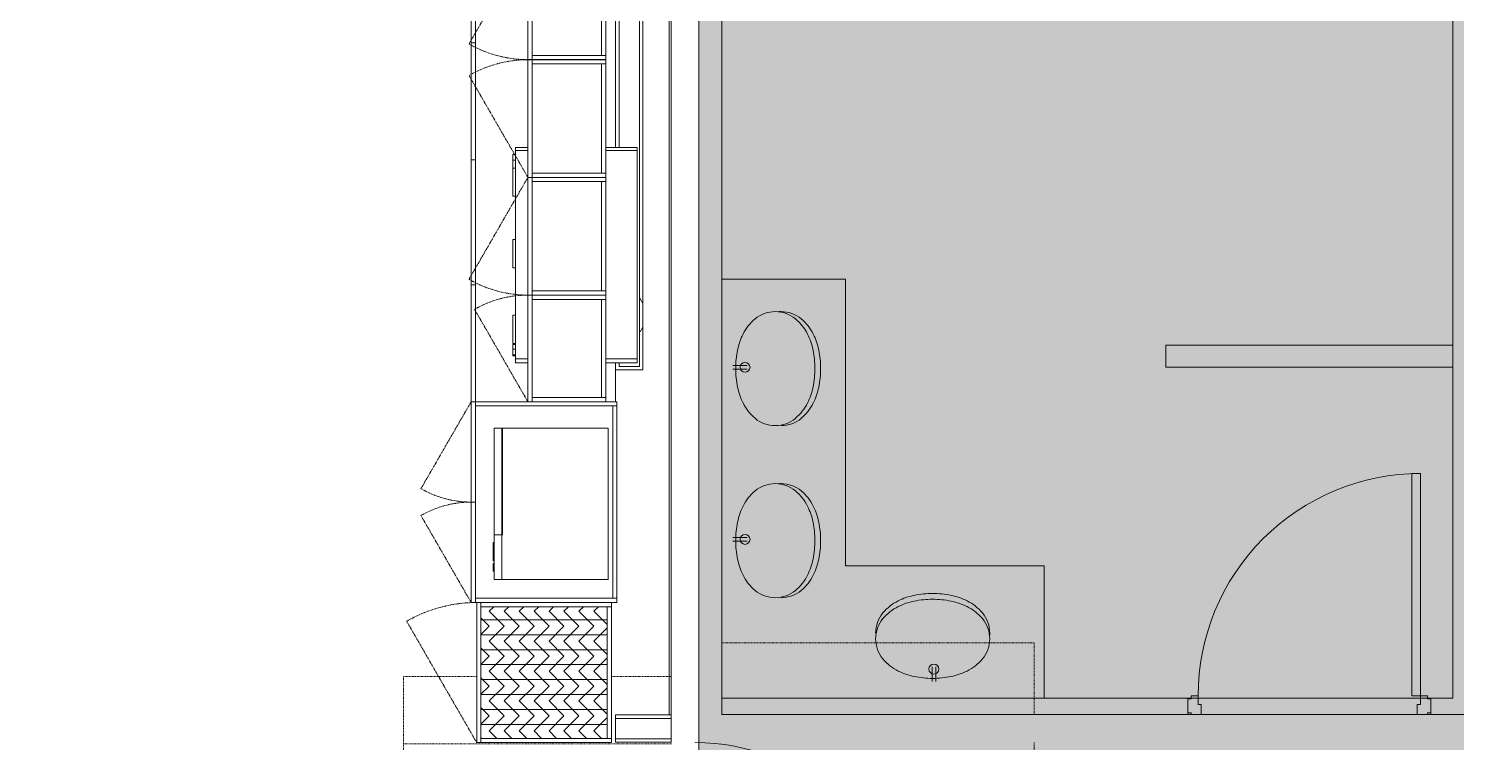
# Model space of a CAD drawing. Header units: inches. Extents: x 46946 to 48441, y 40324 to 42003.
# Drawn here: x 47528.8 to 47783.5, y 41665.2 to 41792.5 of the extents above; entities that cross this region are included whole.
import ezdxf

# ---------------------------------------------------------------- set-up
doc = ezdxf.new("R2010")
doc.units = ezdxf.units.IN
doc.header["$MEASUREMENT"] = 0
for name, pattern in [('Dash', [0.125, 0.0625, -0.0625]), ('Dash 1_32_', [0.0625, 0.03125, -0.03125]), ('Hidden', [0.28125, 0.1875, -0.09375])]:
    doc.linetypes.add(name, pattern=pattern)
for name, color, linetype, lineweight in [('8_ TYPICAL FLOOR PLAN__6th _ 10th__dwg _3_', 8, 'Continuous', 9), ('A-DETL', 90, 'Continuous', 9), ('A-DETL-GENF', 92, 'Continuous', 9), ('A-DOOR', 31, 'Continuous', 13), ('A-GENM', 13, 'Dash 1_32_', 9), ('A-WALL', 113, 'Continuous', 9), ('A-WALL-PATT', 111, 'Continuous', 13), ('DOOR', 7, 'Continuous', 9), ('I-WALL', 2, 'Continuous', 9), ('Q-CASE', 31, 'Continuous', 9), ('Q-CASE-HDLN', 31, 'Dash', 9), ('Q-SPCQ', 91, 'Continuous', 9), ('SAN-FIX', 7, 'Continuous', 9), ('THIN', 7, 'Continuous', 9), ('WALL', 7, 'Continuous', 9)]:
    doc.layers.add(name, color=color, linetype=linetype, lineweight=lineweight)
pattern_1 = [(0, (0, 0), (30.72, 7.68), [1.267, -21.773, 1.267, -21.773, -122.88]), (0, (0, 0), (30.72, 7.68), [-46.08, 1.267, -44.813, 1.267, -21.773, -53.76]), (0, (0, 0), (30.72, 7.68), [-115.2, 1.267, -14.093, 1.267, -37.133]), (120, (11.52, 3.84), (-22.0110751, 22.7643004), [1.267, -21.773, 1.267, -21.773, -122.88]), (120, (11.52, 3.84), (-22.0110751, 22.7643004), [-46.08, 1.267, -44.813, 1.267, -21.773, -53.76]), (120, (11.52, 3.84), (-22.0110751, 22.7643004), [-115.2, 1.267, -14.093, 1.267, -37.133]), (240, (15.36, 19.2), (-8.7089249, -30.4443004), [1.267, -21.773, 1.267, -21.773, -122.88]), (240, (15.36, 19.2), (-8.7089249, -30.4443004), [-46.08, 1.267, -44.813, 1.267, -21.773, -53.76]), (240, (15.36, 19.2), (-8.7089249, -30.4443004), [-115.2, 1.267, -14.093, 1.267, -37.133])]

# ---------------------------------------------------------------- blocks, each defined once
blk = doc.blocks.new('8_ TYPICAL FLOOR PLAN__6th _ 10th__dwg_WBB-696976-Level 06 - Furniture')
at = {"layer": 'SAN-FIX'}
for p, q in [((15620.46, -31033.83), (15617.86, -31033.83)), ((15620.46, -31034.48), (15617.86, -31034.48))]:
    blk.add_line(p, q, dxfattribs=at)
for centre, major_axis, start_param, end_param in [((15627.26, -31031.99), (8.43, 0), 2.265899, 2.680598), ((15625.46, -31029.83), (-5.62, 0), 4.712456, 5.407558), ((15625.46, -31029.83), (5.62, 0), 0.875694, 1.570796), ((15626.48, -31029.83), (-5.62, 0), 4.712523, 4.803298), ((15626.48, -31029.83), (5.62, 0), 0.875694, 1.570796), ((15623.66, -31031.99), (8.43, 0), 0.460995, 0.875694), ((15624.68, -31031.99), (8.43, 0), 0.460995, 0.875694), ((15630.17, -31033.43), (11.68, 0), 2.680598, 2.938689), ((15620.75, -31033.43), (11.68, 0), 0.202904, 0.460995), ((15621.77, -31033.43), (11.68, 0), 0.202904, 0.460995), ((15634.79, -31034.38), (16.39, 0), 2.938689, 3.141593), ((15616.13, -31034.38), (16.39, 0), 0, 0.202904), ((15617.15, -31034.38), (16.39, 0), 0, 0.202904), ((15634.79, -31034.38), (16.39, 0), 3.14157, 3.344474), ((15616.13, -31034.38), (16.39, 0), 6.080281, 6.283185), ((15617.15, -31034.38), (16.39, 0), 6.080281, 6.283185), ((15630.17, -31035.33), (11.68, 0), 3.344497, 3.602588), ((15620.75, -31035.33), (11.68, 0), 5.82219, 6.080281), ((15621.77, -31035.33), (11.68, 0), 5.82219, 6.080281), ((15627.26, -31036.78), (8.43, 0), 3.602588, 4.017287), ((15623.66, -31036.78), (8.43, 0), 5.407491, 5.82219), ((15624.68, -31036.78), (8.43, 0), 5.407491, 5.82219), ((15625.46, -31038.94), (5.62, 0), 4.017287, 4.712389), ((15625.46, -31038.94), (5.62, 0), 4.712389, 5.407491), ((15626.48, -31038.94), (5.62, 0), 4.712322, 5.407424)]:
    blk.add_ellipse(centre, major_axis=major_axis, ratio=1, start_param=start_param, end_param=end_param, dxfattribs=at)
blk.add_ellipse((15620.06, -31034.16), major_axis=(-0.894, 0), ratio=1, dxfattribs=at)
blk = doc.blocks.new('8_ TYPICAL FLOOR PLAN__6th _ 10th__dwg_WBB-696977-Level 06 - Furniture')
at = {"layer": 'SAN-FIX'}
for p, q in [((15620.46, -31003.14), (15617.86, -31003.14)), ((15620.46, -31003.79), (15617.86, -31003.79))]:
    blk.add_line(p, q, dxfattribs=at)
for centre, major_axis, start_param, end_param in [((15627.26, -31001.3), (8.43, 0), 2.265899, 2.680598), ((15625.46, -30999.14), (5.62, 0), 1.570729, 2.265832), ((15625.46, -30999.14), (5.62, 0), 0.875694, 1.570796), ((15626.48, -30999.14), (-5.62, 0), 4.712456, 4.803231), ((15626.48, -30999.14), (5.62, 0), 0.875694, 1.570796), ((15623.66, -31001.3), (8.43, 0), 0.460995, 0.875694), ((15624.68, -31001.3), (8.43, 0), 0.460995, 0.875694), ((15630.17, -31002.74), (11.68, 0), 2.680598, 2.938689), ((15620.75, -31002.74), (11.68, 0), 0.202904, 0.460995), ((15621.77, -31002.74), (11.68, 0), 0.202904, 0.460995), ((15634.79, -31003.69), (16.39, 0), 2.938689, 3.141593), ((15616.13, -31003.69), (16.39, 0), 0, 0.202904), ((15617.15, -31003.69), (16.39, 0), 0, 0.202904), ((15634.79, -31003.69), (-16.39, 0), 0.000023, 0.202927), ((15616.13, -31003.69), (16.39, 0), 6.080281, 6.283185), ((15617.15, -31003.69), (16.39, 0), 6.080281, 6.283185), ((15630.17, -31004.64), (11.68, 0), 3.344497, 3.602588), ((15620.75, -31004.64), (11.68, 0), 5.82219, 6.080281), ((15621.77, -31004.64), (11.68, 0), 5.82219, 6.080281), ((15627.26, -31006.08), (8.43, 0), 3.602588, 4.017287), ((15623.66, -31006.08), (8.43, 0), 5.407491, 5.82219), ((15624.68, -31006.08), (8.43, 0), 5.407491, 5.82219), ((15625.46, -31008.25), (5.62, 0), 4.017287, 4.712389), ((15625.46, -31008.25), (5.62, 0), 4.712188, 5.40729), ((15626.48, -31008.25), (5.62, 0), 4.712255, 5.407357)]:
    blk.add_ellipse(centre, major_axis=major_axis, ratio=1, start_param=start_param, end_param=end_param, dxfattribs=at)
blk.add_ellipse((15620.06, -31003.46), major_axis=(-0.894, 0.001), ratio=1, dxfattribs=at)
blk = doc.blocks.new('8_ TYPICAL FLOOR PLAN__6th _ 10th__dwg_D-900-696978-Level 06 - Furniture')
at = {"layer": 'DOOR', "flags": 128}
for points in [[(15740.5, -31022.41), (15738.96, -31022.41), (15738.96, -31062.06), (15740.5, -31062.06), (15740.5, -31022.41)], [(15699.6, -31065.42), (15699.6, -31065.09), (15699.02, -31065.09), (15699.02, -31062.63), (15699.6, -31062.63), (15699.6, -31062.06), (15700.85, -31062.06), (15700.85, -31063.6), (15701.43, -31063.6), (15701.43, -31065.42)], [(15741.75, -31065.42), (15741.75, -31065.09), (15742.33, -31065.09), (15742.33, -31062.63), (15741.75, -31062.63), (15741.75, -31062.06), (15740.5, -31062.06), (15740.5, -31063.6), (15739.93, -31063.6), (15739.93, -31065.42)]]:
    blk.add_lwpolyline(points, dxfattribs=at)
at = {"layer": 'DOOR'}
blk.add_ellipse((15740.5, -31062.06), major_axis=(39.65, 0), ratio=1, start_param=1.570796, end_param=3.141593, dxfattribs=at)
blk = doc.blocks.new('8_ TYPICAL FLOOR PLAN__6th _ 10th__dwg_WBB-696996-Level 06 - Furniture')
at = {"layer": 'SAN-FIX'}
for p, q in [((15653.42, -31056.9), (15653.42, -31059.5)), ((15654.07, -31056.9), (15654.07, -31059.5))]:
    blk.add_line(p, q, dxfattribs=at)
for centre, major_axis, start_param, end_param in [((15652.57, -31055.59), (0, 11.68), 0.202904, 0.460995), ((15653.52, -31060.21), (0, 16.39), 0, 0.202904), ((15653.52, -31060.21), (0, 16.39), 6.080281, 6.283185), ((15654.47, -31055.59), (0, 11.68), 5.82219, 6.080281), ((15651.13, -31052.68), (0, 8.43), 0.460995, 0.875694), ((15651.13, -31053.7), (0, 8.43), 0.460995, 0.875694), ((15652.57, -31056.61), (0, 11.68), 0.202904, 0.460995), ((15653.52, -31061.23), (0, 16.39), 0, 0.202904), ((15653.52, -31061.23), (0, 16.39), 6.080281, 6.283185), ((15654.47, -31056.61), (0, 11.68), 5.82219, 6.080281), ((15655.92, -31052.68), (0, 8.43), 5.407491, 5.82219), ((15655.92, -31053.7), (0, 8.43), 5.407491, 5.82219), ((15648.97, -31050.88), (0, 5.62), 0.875627, 1.570729), ((15648.97, -31051.9), (0, 5.62), 0.875627, 1.570729), ((15658.08, -31050.88), (0, 5.62), 4.712389, 5.407491), ((15658.08, -31051.9), (0, 5.62), 4.712389, 5.407491), ((15658.08, -31050.88), (0, 5.62), 4.621681, 4.712456), ((15648.97, -31051.9), (0, 5.62), 1.570796, 2.265899), ((15658.08, -31051.9), (0, 5.62), 4.01722, 4.712322), ((15651.13, -31050.1), (0, 8.43), 2.265899, 2.680598), ((15655.92, -31050.1), (0, 8.43), 3.602588, 4.017287), ((15652.57, -31047.19), (0, 11.68), 2.680598, 2.938689), ((15653.52, -31042.57), (0, 16.39), 2.938666, 3.14157), ((15653.52, -31042.57), (0, 16.39), 3.141593, 3.344497), ((15654.47, -31047.19), (0, 11.68), 3.344497, 3.602588)]:
    blk.add_ellipse(centre, major_axis=major_axis, ratio=1, start_param=start_param, end_param=end_param, dxfattribs=at)
blk.add_ellipse((15653.75, -31057.3), major_axis=(0, 0.894), ratio=1, dxfattribs=at)
blk = doc.blocks.new('8_ TYPICAL FLOOR PLAN__6th _ 10th__dwg _3_-696755-Level 06 - Furniture')
at = {"layer": 'THIN'}
for p, q in [((15615.91, -30987.72), (15638, -30987.72)), ((15699.02, -31062.47), (15742.33, -31062.47))]:
    blk.add_line(p, q, dxfattribs=at)
at = {"layer": 'THIN', "flags": 128}
blk.add_lwpolyline([(15673.43, -31062.47), (15673.43, -31038.85), (15638, -31038.85), (15638, -30987.72)], dxfattribs=at)
at = {"layer": 'WALL'}
for p, q in [((15606.51, -30855.83), (15606.51, -31065.48)), ((15695.09, -30999.53), (15746.27, -30999.53)), ((15695.09, -31003.46), (15695.09, -30999.53)), ((15695.09, -31003.46), (15746.27, -31003.46)), ((15615.91, -31062.47), (15699.02, -31062.47)), ((15699.02, -31065.42), (15699.02, -31062.47)), ((15746.27, -31062.47), (15741.49, -31062.47)), ((15742.33, -31065.42), (15742.33, -31062.47))]:
    blk.add_line(p, q, dxfattribs=at)
at = {"layer": 'WALL', "flags": 128}
blk.add_lwpolyline([(15763, -30863.7), (15737.41, -30863.7), (15737.41, -30871.58), (15746.27, -30871.58), (15746.27, -31062.47)], dxfattribs=at)
for name in ['8_ TYPICAL FLOOR PLAN__6th _ 10th__dwg_WBB-696977-Level 06 - Furniture', '8_ TYPICAL FLOOR PLAN__6th _ 10th__dwg_D-900-696978-Level 06 - Furniture', '8_ TYPICAL FLOOR PLAN__6th _ 10th__dwg_WBB-696976-Level 06 - Furniture', '8_ TYPICAL FLOOR PLAN__6th _ 10th__dwg_WBB-696996-Level 06 - Furniture']:
    blk.add_blockref(name, (0, 0))
blk = doc.blocks.new('Door - Single - Glass - Full Rail - Panic Handle-V100-Level 06 - Furniture')
at = {"layer": 'A-DOOR', "lineweight": 20}
for p, q in [((17, 38), (17, 2)), ((18, 38), (17, 38)), ((18, 2.44), (18, 38)), ((17, 2), (18, 2))]:
    blk.add_line(p, q, dxfattribs=at)
at = {"layer": 'A-DOOR', "lineweight": 9}
blk.add_arc((18, 2), 36, 90, 180.5, dxfattribs=at)
at = {"layer": 'A-GENM'}
for p, q in [((-35.81, 62.25), (-23, 62.25)), ((-35.81, 6.5), (-35.81, 62.25)), ((-18, 62.25), (18, 62.25)), ((18, 2.44), (18, 62.25)), ((17.97, 2.44), (18, 2.44)), ((-29.81, -2.5), (-29.81, -13.19)), ((-17.81, -2.44), (-17.81, -50.25)), ((17.97, -2.44), (18, -2.44)), ((18, -2.44), (18, -50.25)), ((-29.81, -37.19), (-29.81, -50.25)), ((-17.81, -50.25), (-29.81, -50.25)), ((-17.81, -50.25), (18, -50.25))]:
    blk.add_line(p, q, dxfattribs=at)
blk = doc.blocks.new('CW Cupbd Combined - Oven Tower 96_h x 24_d _2 Microwaves_-1032954-Level 06 - Furniture')
at = {"layer": 'Q-CASE', "linetype": 'Hidden'}
for p, q in [((2, 28.36), (17.5, 37.31)), ((37.8, 28.36), (22.3, 37.31))]:
    blk.add_line(p, q, dxfattribs=at)
at = {"layer": 'Q-CASE'}
for p, q in [((2, 28.36), (19.9, 28.36)), ((2, 28.36), (2, 27.61)), ((19.9, 27.61), (19.9, 28.36)), ((19.9, 28.36), (37.8, 28.36)), ((19.9, 28.36), (19.9, 27.61)), ((37.8, 27.61), (37.8, 28.36)), ((19.9, 27.61), (2, 27.61)), ((37.8, 27.61), (19.9, 27.61))]:
    blk.add_line(p, q, dxfattribs=at)
at = {"layer": 'Q-CASE', "lineweight": 20}
for p, q in [((2, 27.36), (2, 27.61)), ((2, 2.36), (2, 26.61)), ((2.75, 27.61), (2.75, 2.36)), ((37.05, 2.36), (37.05, 27.61)), ((37.8, 27.61), (37.8, 18.24)), ((2.75, 3.11), (37.05, 3.11)), ((2.75, 2.36), (2.75, 3.11)), ((37.05, 3.11), (37.05, 2.36)), ((37.8, 4.36), (37.8, 2.36)), ((2.75, 2.36), (2, 2.36)), ((37.05, 2.36), (2.75, 2.36)), ((37.8, 2.36), (37.05, 2.36))]:
    blk.add_line(p, q, dxfattribs=at)
at = {"layer": 'Q-CASE', "linetype": 'Hidden'}
for centre, start, end in [((2, 28.36), 359.5, 30), ((37.8, 28.36), 150, 180.5)]:
    blk.add_arc(centre, 17.9, start, end, dxfattribs=at)
blk = doc.blocks.new('CW Cupbd - 80_h x 24_d - 1 Door - 4 shelves-1385074-Level 06 - Furniture')
at = {"layer": 'Q-CASE'}
h = blk.add_hatch(dxfattribs=at)
h.set_pattern_fill('FP_11', color=256, style=0, pattern_type=2)
h.set_pattern_definition([(90, (41692.116, -47635.119), (-2.666, 2e-16), []), (45, (41692.116, -47635.119), (0, 2.665792565), [3.77, -3.77]), (135, (41692.116, -47635.119), (2e-16, 2.665792565), [3.77, -3.77])])
h.paths.add_polyline_path([(26.25, -25.61), (26.25, -3.11), (2.75, -3.11), (2.75, -25.61), (22.06, -25.61)])
at = {"layer": 'Q-CASE', "lineweight": 20}
for p, q in [((2.75, -2.36), (2, -2.36)), ((2.75, -25.61), (2.75, -2.36)), ((26.25, -2.36), (2.75, -2.36)), ((2.75, -2.36), (2.75, -3.11)), ((27, -2.36), (26.25, -2.36)), ((26.25, -2.36), (26.25, -25.61)), ((26.25, -3.11), (26.25, -2.36)), ((27, -25.61), (27, -2.36)), ((2.75, -3.11), (26.25, -3.11)), ((27, -25.61), (2, -25.61)), ((2, -25.61), (2, -26.36)), ((2, -26.36), (27, -26.36)), ((27, -26.36), (27, -25.61))]:
    blk.add_line(p, q, dxfattribs=at)
at = {"layer": 'Q-CASE', "linetype": 'Hidden'}
blk.add_line((27, -26.36), (5.34, -38.86), dxfattribs=at)
blk.add_arc((27, -26.36), 25, 179.5, 210, dxfattribs=at)
blk = doc.blocks.new('CW Cupbd - UB 34_5_h x 24_d - 1 Door - 1 Shelf-1032821-Level 06 - Furniture')
at = {"layer": 'Q-CASE'}
for p in [(2, 29.31), (22.22, 29.06)]:
    blk.add_line(p, (22.22, 29.31), dxfattribs=at)
blk = doc.blocks.new('CW Cupbd - UB 34_5_h x 24_d - 1 Door - 1 Shelf-1032833-Level 06 - Furniture')
at = {"layer": 'Q-CASE'}
for p in [(2, -28.56), (22.85, -29.31)]:
    blk.add_line(p, (2, -29.31), dxfattribs=at)
blk = doc.blocks.new('CW Drawers - UB 34_5_h x 24_d - 3 Equal Drawers-1032889-Level 06 - Furniture')
at = {"layer": 'Q-CASE'}
for p, q in [((2.78, -28.56), (2.78, -29.31)), ((25.09, -29.31), (2.78, -29.31)), ((25.09, -29.31), (25.09, -28.56))]:
    blk.add_line(p, q, dxfattribs=at)
blk = doc.blocks.new('CW Drawers - UB 34_5_h x 24_d - 3 Equal Drawers-1032894-Level 06 - Furniture')
at = {"layer": 'Q-CASE'}
for p in [(2.78, -28.56), (23.64, -29.31)]:
    blk.add_line(p, (2.78, -29.31), dxfattribs=at)
blk = doc.blocks.new('CW Cupbd Ohead - 37_h x 13 7_8_d - 1 Door-V125-Level 06 - Furniture')
at = {"layer": 'Q-CASE', "linetype": 'Hidden'}
blk.add_line((23, 19.19), (4.81, 29.69), dxfattribs=at)
at = {"layer": 'Q-CASE'}
for p, q in [((2, 19.19), (23, 19.19)), ((2, 19.19), (2, 18.4)), ((23, 18.4), (2, 18.4)), ((2, 18.4), (2.75, 18.4)), ((2, 5.31), (2, 18.4)), ((2.75, 18.4), (2.75, 5.31)), ((22.25, 18.4), (23, 18.4)), ((22.25, 5.31), (22.25, 18.4)), ((23, 18.4), (23, 19.19)), ((23, 5.31), (23, 18.4)), ((2.75, 5.31), (2, 5.31)), ((22.25, 6.06), (2.75, 6.06)), ((2.75, 5.31), (22.25, 5.31)), ((23, 5.31), (22.25, 5.31))]:
    blk.add_line(p, q, dxfattribs=at)
at = {"layer": 'Q-CASE', "linetype": 'Hidden'}
blk.add_arc((23, 19.19), 21, 150, 180.5, dxfattribs=at)
at = {"layer": 'Q-CASE-HDLN'}
for p, q in [((23, 19.19), (2, 19.19)), ((2, 19.19), (2, 5.31)), ((23, 5.31), (23, 19.19)), ((2, 5.31), (23, 5.31))]:
    blk.add_line(p, q, dxfattribs=at)
blk = doc.blocks.new('CW Cupbd Ohead - 37_h x 13 7_8_d - 1 Door-1032667-Level 06 - Furniture')
at = {"layer": 'Q-CASE'}
for p, q in [((2, -5.31), (2.75, -5.31)), ((2, -18.4), (2, -5.31)), ((2.75, -5.31), (2.75, -18.4)), ((22.25, -5.31), (2.75, -5.31)), ((2.75, -6.06), (22.25, -6.06)), ((22.25, -5.31), (23, -5.31)), ((22.25, -18.4), (22.25, -5.31)), ((23, -18.4), (23, -5.31)), ((2, -18.4), (23, -18.4)), ((2, -18.4), (2, -19.19)), ((2.75, -18.4), (2, -18.4)), ((23, -19.19), (2, -19.19)), ((23, -18.4), (22.25, -18.4)), ((23, -19.19), (23, -18.4))]:
    blk.add_line(p, q, dxfattribs=at)
at = {"layer": 'Q-CASE', "linetype": 'Hidden'}
blk.add_line((23, -19.19), (4.81, -29.69), dxfattribs=at)
blk.add_arc((23, -19.19), 21, 179.5, 210, dxfattribs=at)
at = {"layer": 'Q-CASE-HDLN'}
for p, q in [((2, -19.19), (2, -5.31)), ((2, -5.31), (23, -5.31)), ((23, -5.31), (23, -19.19)), ((23, -19.19), (2, -19.19))]:
    blk.add_line(p, q, dxfattribs=at)
blk = doc.blocks.new('CW Cupbd Ohead - 37_h x 13 7_8_d - 1 Door-1032677-Level 06 - Furniture')
at = {"layer": 'Q-CASE'}
for p, q in [((2, -5.31), (2.75, -5.31)), ((2, -18.4), (2, -5.31)), ((2.75, -5.31), (2.75, -18.4)), ((20.27, -5.31), (2.75, -5.31)), ((2.75, -6.06), (20.27, -6.06)), ((20.27, -5.31), (21.02, -5.31)), ((20.27, -18.4), (20.27, -5.31)), ((21.02, -18.4), (21.02, -5.31)), ((2, -18.4), (21.02, -18.4)), ((2, -18.4), (2, -19.19)), ((2.75, -18.4), (2, -18.4)), ((21.02, -19.19), (2, -19.19)), ((21.02, -18.4), (20.27, -18.4)), ((21.02, -19.19), (21.02, -18.4))]:
    blk.add_line(p, q, dxfattribs=at)
at = {"layer": 'Q-CASE', "linetype": 'Hidden'}
blk.add_line((21.02, -19.19), (4.54, -28.7), dxfattribs=at)
blk.add_arc((21.02, -19.19), 19.03, 179.5, 210, dxfattribs=at)
at = {"layer": 'Q-CASE-HDLN'}
for p, q in [((2, -19.19), (2, -5.31)), ((2, -5.31), (21.02, -5.31)), ((21.02, -5.31), (21.02, -19.19)), ((21.02, -19.19), (2, -19.19))]:
    blk.add_line(p, q, dxfattribs=at)
blk = doc.blocks.new('A-Microwave - 1000 Watt-2_5CuFt-1043280-Level 06 - Furniture')
at = {"layer": 'Q-SPCQ'}
for p, q in [((17.11, -8.38), (-9.89, -8.38)), ((-9.89, -8.38), (-9.89, -27.38)), ((17.11, -27.38), (17.11, -8.38)), ((-9.89, -27.25), (9.11, -27.25)), ((-9.89, -28.75), (-9.89, -27.25)), ((-9.89, -27.38), (17.11, -27.38)), ((9.11, -27.25), (9.11, -28.75)), ((17.11, -28.75), (17.11, -27.38)), ((9.11, -28.75), (-9.89, -28.75)), ((17.11, -28.75), (9.11, -28.75)), ((10.48, -28.75), (10.48, -28.88)), ((11.86, -28.88), (10.48, -28.88)), ((11.86, -28.75), (11.86, -28.88)), ((11.92, -28.88), (11.86, -28.88)), ((11.92, -28.88), (11.92, -28.75)), ((12.42, -28.88), (11.92, -28.88)), ((12.42, -28.75), (12.42, -28.88)), ((13.79, -28.88), (12.42, -28.88)), ((13.79, -28.88), (13.79, -28.75)), ((14.23, -28.75), (14.23, -28.88)), ((15.61, -28.88), (14.23, -28.88)), ((15.61, -28.88), (15.61, -28.75))]:
    blk.add_line(p, q, dxfattribs=at)
blk = doc.blocks.new('A-ESPRESSO MACHINE_TRIPLE - ESPRESSO MACHINE-1044481-Level 06 - Furniture')
at = {"layer": 'Q-SPCQ'}
for p, q in [((-0.69, -2.18), (-0.69, 0)), ((0, 0), (-0.69, 0)), ((0, 0), (0, -2.18)), ((0, -2.18), (0, 0)), ((0, 0), (37.2, 0)), ((0.54, 0.5), (0.54, 0)), ((0.68, 0.5), (0.54, 0.5)), ((0.71, 0.5), (0.71, 0)), ((1.71, 0.5), (0.71, 0.5)), ((1.71, 0), (1.71, 0.5)), ((2.54, 0.5), (1.71, 0.5)), ((2.54, 0), (2.54, 0.5)), ((7.77, 0.5), (2.77, 0.5)), ((2.77, 0.5), (2.77, 0)), ((7.77, 0.5), (7.77, 0)), ((21.27, 0.5), (16.27, 0.5)), ((16.27, 0.5), (16.27, 0)), ((21.27, 0.5), (21.27, 0)), ((34.02, 0.5), (29.02, 0.5)), ((29.02, 0.5), (29.02, 0)), ((35.46, 0.5), (34.02, 0.5)), ((34.02, 0.5), (34.02, 0)), ((35.46, 0.5), (35.46, 0)), ((36.46, 0.5), (35.46, 0.5)), ((36.46, 0), (36.46, 0.5)), ((37.2, -2.18), (37.2, 0)), ((37.2, 0), (37.73, 0)), ((37.2, 0), (37.2, -2.18)), ((37.73, 0), (37.73, -2.18)), ((-0.69, -21.65), (-0.69, -16.06)), ((0, -16.06), (0, -21.65)), ((0, -21.65), (0, -16.06)), ((37.2, -21.65), (37.2, -16.06)), ((37.2, -16.06), (37.2, -21.65)), ((37.73, -16.06), (37.73, -21.65)), ((-0.69, -21.65), (0, -21.65)), ((0, -21.65), (37.2, -21.65)), ((37.73, -21.65), (37.2, -21.65))]:
    blk.add_line(p, q, dxfattribs=at)

msp = doc.modelspace()

# ---------------------------------------------------------------- hatches: boundary and pattern name
at = {"layer": 'A-DETL-GENF'}
h = msp.add_hatch(color=9, dxfattribs=at)
h.paths.add_polyline_path([(46946.44, 40774.45), (47334.6, 40774.45), (47334.6, 41735.04), (47334.53, 41735.12), (47333.76, 41736.13), (47334.6, 41736.67), (47334.58, 41738.56), (47333.87, 41738.39), (47333.26, 41738.15), (47332.79, 41737.92), (47332.36, 41739.11), (47332.07, 41740.35), (47332.36, 41740.31), (47332.49, 41740.33), (47332.65, 41740.39), (47332.87, 41740.51), (47333.28, 41740.91), (47333.63, 41741.46), (47333.87, 41742.08), (47333.97, 41742.69), (47333.91, 41743.21), (47333.73, 41743.53), (47333.7, 41743.56), (47333.55, 41743.67), (47333.82, 41743.72), (47333.97, 41743.8), (47334.08, 41743.89), (47334.25, 41744.08), (47334.51, 41744.59), (47334.6, 41744.9), (47334.58, 41746.5), (47334.35, 41746.97), (47334.21, 41747.13), (47333.94, 41747.26), (47333.86, 41747.28), (47333.72, 41747.55), (47333.71, 41747.69), (47333.78, 41748.14), (47333.97, 41748.7), (47334.16, 41749.03), (47334.35, 41749.21), (47334.58, 41749.33), (47334.6, 41749.35), (47334.57, 41766.04), (47334.57, 41766.07), (47334.6, 41766.08), (47334.57, 41768.28), (47334.06, 41768.08), (47333.59, 41767.84), (47333.15, 41769.04), (47332.87, 41770.28), (47333.15, 41770.24), (47333.24, 41770.24), (47333.45, 41770.31), (47333.74, 41770.51), (47334.08, 41770.84), (47334.43, 41771.38), (47334.6, 41771.79), (47334.57, 41773.4), (47334.43, 41773.53), (47334.34, 41773.59), (47334.6, 41773.64), (47334.57, 41777.34), (47334.52, 41777.47), (47334.51, 41777.61), (47334.57, 41778.07), (47334.6, 41778.23), (47334.6, 41970.71), (47349.13, 41970.71), (47349.13, 41984.34), (47292.19, 41986.9), (47233.85, 41986.9), (47174.1, 41986.12), (47116.35, 41984.08), (47058.03, 41980.63), (46946.44, 41971.58), (46946.44, 40812.86)])
h.paths.add_polyline_path([(46995.4, 40899.4), (46995.4, 40938.77), (47034.77, 40938.77), (47034.77, 40899.4)])
h.paths.add_polyline_path([(46995.4, 41340.34), (46995.4, 41379.71), (47034.77, 41379.71), (47034.77, 41340.34), (47005.04, 41340.34)])
h.paths.add_polyline_path([(47670.26, 41663.76), (47974.98, 41663.76), (47974.98, 41873.76), (47836.89, 41914.62), (47648.38, 41960.01), (47648.38, 41663.76), (47655.28, 41663.76)])
h.paths.add_polyline_path([(47916.66, 41781.29), (47877.29, 41781.29), (47877.29, 41820.66), (47916.66, 41820.66), (47916.66, 41818.73)])
h.paths.add_polyline_path([(47034.77, 41781.29), (46995.4, 41781.29), (46995.4, 41820.66), (47034.77, 41820.66)])
at = {"layer": 'A-WALL-PATT', "lineweight": 9}
h = msp.add_hatch(dxfattribs=at)
h.set_pattern_fill('FP_1', color=256, style=0, pattern_type=2)
h.set_pattern_definition(pattern_1)
h.paths.add_polyline_path([(47637.35, 41731.62), (47637.76, 41731.62), (47637.76, 41732.25), (47634.13, 41732.25), (47634.13, 41732.89), (47633.51, 41732.89), (47633.51, 41731.62), (47636.65, 41731.62)])
h.paths.add_polyline_path([(47634.02, 41771.31), (47634.13, 41771.31), (47634.13, 41893.34), (47633.51, 41893.34), (47633.51, 41771.31)])
h.paths.add_polyline_path([(47633.51, 41929.09), (47634.13, 41929.09), (47634.13, 41957.74), (47633.51, 41957.83), (47633.51, 41942.78)])
h = msp.add_hatch(dxfattribs=at)
h.set_pattern_fill('FP_1', color=256, style=0, pattern_type=2)
h.set_pattern_definition(pattern_1)
h.paths.add_polyline_path([(47638.38, 41731.62), (47638.38, 41893.34), (47637.76, 41893.34), (47637.76, 41731.62)])
h.paths.add_polyline_path([(47637.76, 41929.09), (47638.38, 41929.09), (47638.38, 41957.1), (47637.76, 41957.2), (47637.76, 41942.78)])

# ---------------------------------------------------------------- linework, layer by layer
at = {"layer": 'A-DETL'}
msp.add_line((47648.38, 41948.01), (47648.38, 41663.76), dxfattribs=at)
at = {"layer": 'A-WALL', "lineweight": 13}
for p, q in [((47643.44, 41953.36), (47643.44, 41665.12)), ((47652.44, 41670.12), (47652.44, 41942.78)), ((47634.13, 41771.31), (47634.13, 41893.34)), ((47637.76, 41732.25), (47637.76, 41893.34)), ((47634.13, 41732.25), (47634.13, 41732.89)), ((47634.13, 41732.25), (47637.76, 41732.25)), ((47643.44, 41669.43), (47633.51, 41669.43)), ((47643.44, 41665.81), (47633.51, 41665.81))]:
    msp.add_line(p, q, dxfattribs=at)
at = {"layer": 'I-WALL', "lineweight": 13}
for p, q in [((47633.51, 41893.34), (47633.51, 41771.31)), ((47638.38, 41731.62), (47638.38, 41893.34)), ((47633.51, 41732.89), (47633.51, 41731.62)), ((47633.51, 41731.62), (47638.38, 41731.62)), ((47643.44, 41670.06), (47633.51, 41670.06)), ((47633.51, 41670.06), (47633.51, 41665.18)), ((47969.37, 41670.12), (47652.44, 41670.12)), ((47633.51, 41665.18), (47643.44, 41665.18))]:
    msp.add_line(p, q, dxfattribs=at)
at = {"layer": 'Q-CASE'}
for p, q in [((47608.51, 41891.95), (47608.51, 41725.93)), ((47633.51, 41725.93), (47633.51, 41731.62))]:
    msp.add_line(p, q, dxfattribs=at)

# ---------------------------------------------------------------- block references
at = {"layer": '8_ TYPICAL FLOOR PLAN__6th _ 10th__dwg _3_', "color": 7}
msp.add_blockref('8_ TYPICAL FLOOR PLAN__6th _ 10th__dwg _3_-696755-Level 06 - Furniture', (32036.54, 72735.54), dxfattribs=at)
at = {"layer": 'A-DOOR', "rotation": 270}
msp.add_blockref('Door - Single - Glass - Full Rail - Panic Handle-V100-Level 06 - Furniture', (47645.94, 41647.12), dxfattribs=at)
at = {"layer": 'Q-CASE'}
for name, p, rotation in [('CW Cupbd - UB 34_5_h x 24_d - 1 Door - 1 Shelf-1032821-Level 06 - Furniture', (47637.07, 41787.96), 90), ('CW Cupbd Ohead - 37_h x 13 7_8_d - 1 Door-V125-Level 06 - Furniture', (47637.07, 41784.96), 90), ('CW Cupbd - UB 34_5_h x 24_d - 1 Door - 1 Shelf-1032833-Level 06 - Furniture', (47637.07, 41791.95), 270), ('CW Cupbd Ohead - 37_h x 13 7_8_d - 1 Door-1032667-Level 06 - Furniture', (47637.07, 41788.95), 270), ('CW Drawers - UB 34_5_h x 24_d - 3 Equal Drawers-1032889-Level 06 - Furniture', (47637.07, 41771.88), 270), ('CW Cupbd Ohead - 37_h x 13 7_8_d - 1 Door-V125-Level 06 - Furniture', (47637.07, 41742.96), 90), ('CW Drawers - UB 34_5_h x 24_d - 3 Equal Drawers-1032894-Level 06 - Furniture', (47637.07, 41749.57), 270), ('CW Cupbd Ohead - 37_h x 13 7_8_d - 1 Door-1032677-Level 06 - Furniture', (47637.07, 41746.95), 270), ('CW Cupbd Combined - Oven Tower 96_h x 24_d _2 Microwaves_-1032954-Level 06 - Furniture', (47636.12, 41688.13), 90), ('CW Cupbd - 80_h x 24_d - 1 Door - 4 shelves-1385074-Level 06 - Furniture', (47635.12, 41692.12), 270)]:
    msp.add_blockref(name, p, dxfattribs=dict(at, rotation=rotation))
at = {"layer": 'Q-SPCQ'}
for name, p, rotation in [('A-ESPRESSO MACHINE_TRIPLE - ESPRESSO MACHINE-1044481-Level 06 - Furniture', (47615.7, 41733.58), 89.99999999999163), ('A-Microwave - 1000 Watt-2_5CuFt-1043280-Level 06 - Furniture', (47640.59, 41711.33), 270.0000000000011)]:
    msp.add_blockref(name, p, dxfattribs=dict(at, rotation=rotation))

doc.saveas('drawing.dxf')
